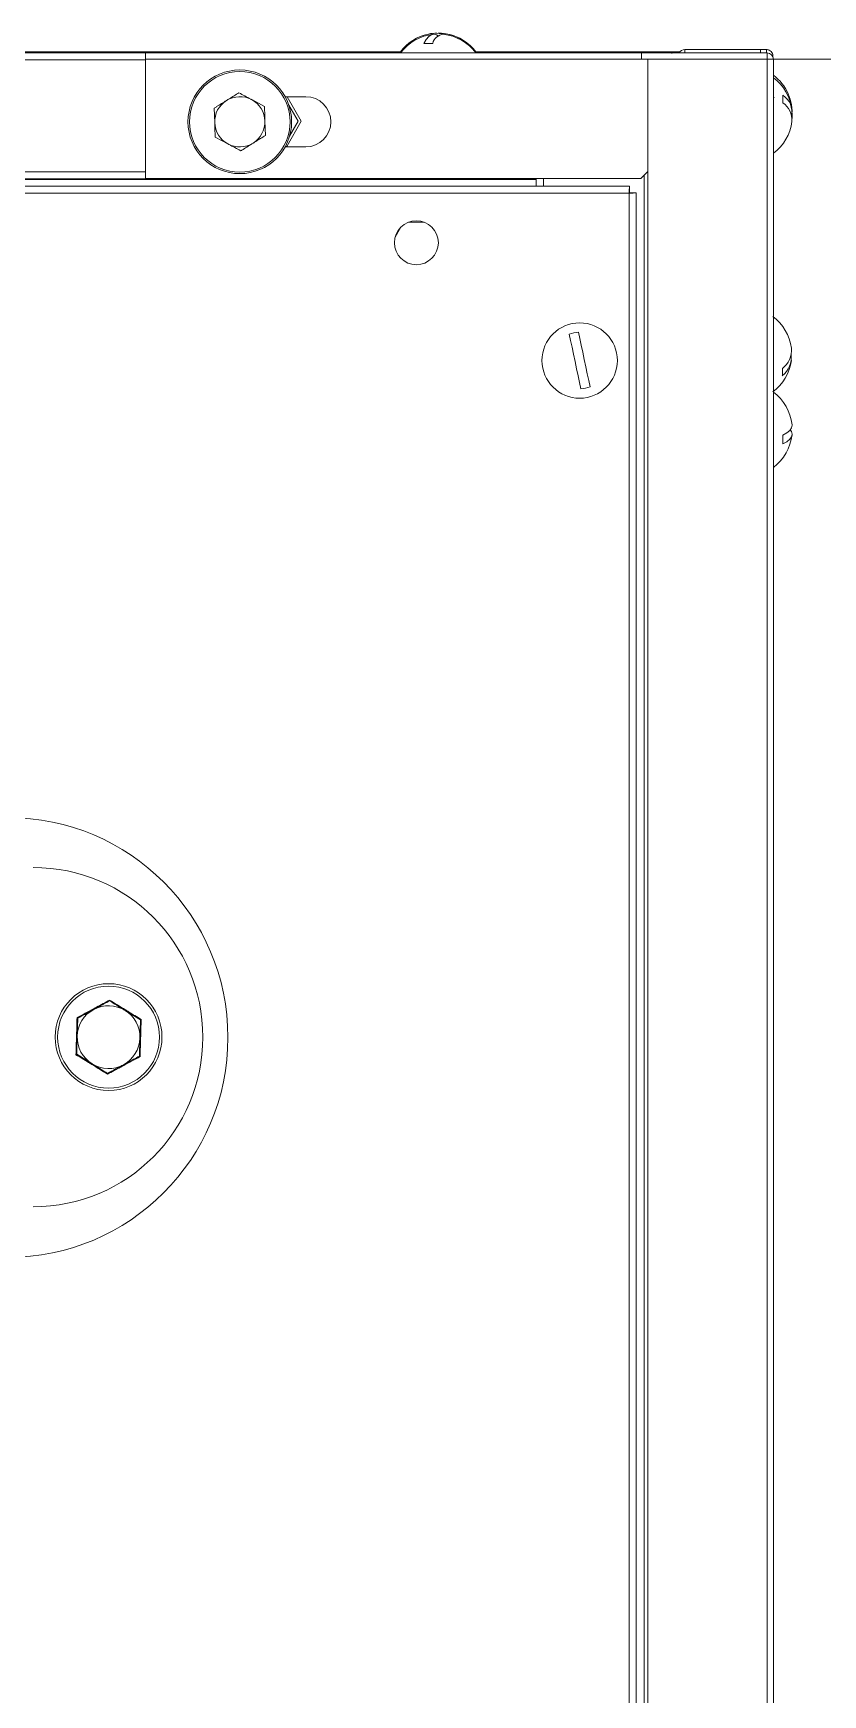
# Model space of a CAD drawing. Header units: millimetres. Extents: x 1650 to 6065, y 324 to 3836.
# Drawn here: x 3317.42 to 3329.99, y 2741.18 to 2767.63 of the extents above; entities that cross this region are included whole.
import ezdxf

# ---------------------------------------------------------------- set-up
doc = ezdxf.new("R2010")
doc.units = ezdxf.units.MM

# ---------------------------------------------------------------- blocks, each defined once
blk = doc.blocks.new('A$C67844AE1')
at = {"color": 1, "linetype": 'Continuous', "lineweight": 0}
for p, q in [((95.405, 127.751), (95.546, 127.751)), ((90.972, 127.601), (74.744, 127.601)), ((90.972, 127.491), (74.854, 127.491)), ((86.279, 127.617), (95.047, 127.617)), ((90.972, 127.601), (90.972, 127.501)), ((98.872, 127.601), (90.972, 127.601)), ((98.872, 127.501), (90.972, 127.501)), ((90.972, 127.5), (90.972, 127.501)), ((90.972, 127.5), (90.972, 125.603)), ((90.972, 127.5), (98.972, 127.5)), ((96.222, 127.617), (99.241, 127.617)), ((98.872, 127.601), (98.872, 127.501)), ((100.869, 127.601), (98.872, 127.601)), ((100.869, 127.501), (98.872, 127.501)), ((98.972, 40.2), (98.972, 127.5)), ((98.972, 127.5), (100.869, 127.5)), ((99.241, 127.617), (99.354, 127.617)), ((99.354, 127.617), (99.354, 127.59)), ((99.354, 127.617), (99.482, 127.617)), ((99.559, 127.653), (99.561, 127.653)), ((99.559, 127.653), (99.559, 127.601)), ((99.561, 127.601), (99.561, 127.653)), ((99.561, 127.653), (100.763, 127.653)), ((100.763, 127.601), (100.763, 127.653)), ((100.763, 127.653), (100.861, 127.653)), ((100.861, 127.653), (100.861, 127.601)), ((100.869, 127.501), (100.869, 127.601)), ((100.869, 127.501), (100.869, 127.5)), ((100.869, 127.5), (100.869, 40.2)), ((100.97, 127.5), (100.869, 127.5)), ((100.962, 127.553), (100.962, 127.541)), ((100.97, 127.502), (100.97, 127.502)), ((100.97, 127.502), (100.97, 127.5)), ((100.97, 127.5), (100.97, 2)), ((92.067, 126.721), (92.075, 126.49)), ((92.867, 126.747), (92.663, 126.856)), ((93.524, 126.903), (93.196, 126.903)), ((93.453, 126.511), (93.227, 126.903)), ((93.404, 126.511), (93.255, 126.769)), ((100.982, 126.893), (100.97, 126.872)), ((101.12, 126.927), (101.12, 126.807)), ((92.882, 126.285), (92.874, 126.516)), ((93.222, 126.111), (93.453, 126.511)), ((93.267, 126.273), (93.404, 126.511)), ((92.082, 126.259), (92.286, 126.15)), ((93.196, 126.103), (93.524, 126.103)), ((93.2, 126.111), (93.222, 126.111)), ((90.972, 125.706), (74.8, 125.706)), ((98.858, 125.603), (98.972, 125.713)), ((98.91, 41.034), (98.91, 125.653)), ((98.911, 125.654), (98.911, 41.033)), ((97.19, 125.596), (74.91, 125.596)), ((74.92, 125.586), (97.19, 125.586)), ((75.028, 125.478), (98.678, 125.478)), ((98.675, 125.368), (75.138, 125.368)), ((90.972, 125.603), (98.858, 125.603)), ((97.19, 125.603), (97.19, 125.596)), ((97.19, 125.596), (97.19, 125.586)), ((97.19, 125.478), (97.19, 125.586)), ((97.31, 125.603), (97.31, 125.478)), ((98.675, 40.199), (98.675, 125.368)), ((98.678, 125.478), (98.678, 125.378)), ((98.678, 125.368), (98.678, 125.378)), ((98.785, 125.371), (98.685, 125.371)), ((98.785, 40.339), (98.785, 125.371)), ((95.409, 124.905), (95.16, 124.905)), ((95.045, 124.834), (94.944, 124.658)), ((95.597, 124.737), (95.578, 124.769)), ((101.112, 122.574), (101.112, 122.459)), ((101.12, 121.515), (101.12, 121.375)), ((89.893, 112.236), (89.885, 111.947)), ((90.893, 112.207), (90.647, 112.358)), ((90.876, 111.63), (90.885, 111.918)), ((89.877, 111.659), (90.122, 111.507))]:
    blk.add_line(p, q, dxfattribs=at)
at = {"color": 1, "lineweight": 20}
blk.add_line((100.97, 127.5), (103, 127.5), dxfattribs=at)
at = {"color": 1, "linetype": 'Continuous', "lineweight": 0, "flags": 128}
for points in [[(95.405, 127.751), (95.442, 127.814), (95.481, 127.86), (95.522, 127.888), (95.564, 127.897), (95.607, 127.888), (95.634, 127.871)], [(101.266, 126.644), (101.266, 126.626), (101.264, 126.574)], [(101.265, 126.571), (101.266, 126.619), (101.266, 126.622)], [(101.266, 126.602), (101.266, 126.584), (101.266, 126.558)], [(97.903, 122.254), (97.882, 122.352), (97.859, 122.459), (97.836, 122.572), (97.811, 122.688), (97.787, 122.804), (97.763, 122.916), (97.741, 123.024), (97.72, 123.122)], [(97.867, 123.153), (97.887, 123.054), (97.91, 122.947), (97.934, 122.835), (97.958, 122.719), (97.982, 122.603), (98.006, 122.49), (98.029, 122.383), (98.05, 122.285)], [(101.12, 121.515), (101.183, 121.551), (101.229, 121.589), (101.257, 121.63), (101.266, 121.672), (101.266, 121.682)], [(101.239, 121.602), (101.257, 121.573), (101.266, 121.531), (101.257, 121.49), (101.229, 121.449), (101.183, 121.411), (101.12, 121.375)]]:
    blk.add_lwpolyline(points, dxfattribs=at)
at = {"color": 1, "linetype": 'Continuous', "lineweight": 0}
for centre, radius in [((92.474, 126.503), 0.825), ((92.474, 126.503), 0.8), ((95.285, 124.578), 0.35), ((97.885, 122.703), 0.6), ((90.385, 111.933), 0.85), ((90.385, 111.933), 0.811)]:
    blk.add_circle(centre, radius, dxfattribs=at)
for centre, radius, start, end in [((95.631, 127.167), 0.75, 101.9338, 143.1301), ((95.634, 127.151), 0.75, 96.1486, 143.1301), ((95.595, 127.339), 0.574, 74.707, 101.9435), ((95.735, 127.702), 0.196, 96.015, 165.4286), ((95.665, 127.318), 0.595, 52.8092, 93.2348), ((95.634, 127.151), 0.75, 36.8699, 83.8514), ((95.631, 127.167), 0.75, 36.8699, 78.0662), ((99.559, 127.553), 0.1, 90, 151.2235), ((100.869, 127.5), 0.101, 0, 90), ((100.869, 127.5), 0.001, 360, 90), ((100.52, 126.644), 0.75, 24.1644, 53.1301), ((100.52, 126.602), 0.75, 7.1745, 53.1301), ((92.474, 126.503), 0.4, 121.8859, 181.8859), ((92.474, 126.503), 0.4, 61.8859, 121.8859), ((92.474, 126.503), 0.4, 1.8859, 61.8859), ((93.524, 126.503), 0.4, 270, 90), ((100.939, 126.658), 0.325, 348.601, 56.1491), ((100.928, 126.53), 0.337, 356.1568, 55.2518), ((100.562, 126.662), 0.704, 353.9269, 24.2108), ((92.474, 126.503), 0.4, 181.8859, 241.8859), ((92.474, 126.503), 0.4, 301.8859, 1.8859), ((100.52, 126.602), 0.75, 306.8699, 352.8255), ((92.474, 126.503), 0.4, 241.8859, 301.8859), ((100.512, 122.803), 0.75, 7.5158, 53.1301), ((97.885, 122.703), 0.45, 92.3044, 111.4925), ((100.89, 122.867), 0.367, 307.1964, 5.3692), ((100.886, 122.752), 0.369, 307.5377, 7.833), ((100.512, 122.803), 0.75, 306.8699, 352.4842), ((97.885, 122.703), 0.45, 272.3044, 291.4925), ((100.52, 121.602), 0.75, 6.1339, 53.1301), ((100.52, 121.602), 0.75, 306.8699, 353.8661), ((88.785, 111.928), 3.5, 270, 90), ((89.185, 111.933), 2.7, 270, 90), ((90.385, 111.933), 0.5, 58.3401, 118.3401), ((90.385, 111.933), 0.5, 118.3401, 178.3401), ((90.385, 111.933), 0.5, 358.3401, 58.3401), ((90.385, 111.933), 0.5, 178.3401, 238.3401), ((90.385, 111.933), 0.5, 298.3401, 358.3401), ((90.385, 111.933), 0.5, 238.3401, 298.3401)]:
    blk.add_arc(centre, radius, start, end, dxfattribs=at)
for points, knots in [([(99.406, 127.601), (99.398, 127.606), (99.382, 127.615), (99.364, 127.616), (99.354, 127.617)], [0, 0, 0, 0, 0.499139, 1, 1, 1, 1]), ([(100.962, 127.553), (100.96, 127.566), (100.957, 127.591), (100.935, 127.625), (100.907, 127.643), (100.882, 127.652), (100.868, 127.653), (100.861, 127.653)], [0, 0, 0, 0, 0.2423707, 0.4895469, 0.74169, 0.8702165, 1, 1, 1, 1]), ([(92.459, 126.965), (92.409, 126.933), (92.344, 126.893), (92.278, 126.852), (92.263, 126.843)], [0, 0, 0, 0, 0.778954, 1, 1, 1, 1]), ([(92.663, 126.856), (92.658, 126.859), (92.589, 126.895), (92.522, 126.931), (92.459, 126.965)], [0, 0, 0, 0, 0.070166, 1, 1, 1, 1]), ([(92.263, 126.843), (92.21, 126.81), (92.143, 126.768), (92.08, 126.729), (92.067, 126.721)], [0, 0, 0, 0, 0.802774, 1, 1, 1, 1]), ([(92.874, 126.516), (92.874, 126.522), (92.871, 126.6), (92.869, 126.676), (92.867, 126.747)], [0, 0, 0, 0, 0.070184, 1, 1, 1, 1]), ([(92.075, 126.49), (92.075, 126.485), (92.077, 126.407), (92.08, 126.33), (92.082, 126.259)], [0, 0, 0, 0, 0.070184, 1, 1, 1, 1]), ([(92.49, 126.042), (92.502, 126.049), (92.566, 126.089), (92.632, 126.13), (92.686, 126.163)], [0, 0, 0, 0, 0.197227, 1, 1, 1, 1]), ([(92.686, 126.163), (92.7, 126.173), (92.767, 126.214), (92.831, 126.254), (92.882, 126.285)], [0, 0, 0, 0, 0.221052, 1, 1, 1, 1]), ([(92.286, 126.15), (92.291, 126.148), (92.36, 126.111), (92.427, 126.075), (92.49, 126.042)], [0, 0, 0, 0, 0.07019, 1, 1, 1, 1]), ([(98.678, 125.478), (98.677, 125.477), (98.677, 125.473), (98.676, 125.448), (98.675, 125.412), (98.675, 125.383), (98.675, 125.368)], [0, 0, 0, 0, 0.2499407, 0.4999675, 0.7499366, 1, 1, 1, 1]), ([(98.675, 125.368), (98.689, 125.369), (98.718, 125.369), (98.754, 125.37), (98.78, 125.371), (98.783, 125.371), (98.785, 125.371)], [0, 0, 0, 0, 0.250013, 0.500022, 0.7500635, 1, 1, 1, 1]), ([(89.882, 112.243), (89.969, 112.289), (90.073, 112.345), (90.247, 112.439), (90.333, 112.485), (90.402, 112.523)], [0, 0, 0, 0, 0.500458, 0.599338, 1, 1, 1, 1]), ([(90.401, 112.51), (90.34, 112.477), (90.256, 112.432), (90.17, 112.385), (90.147, 112.373)], [0, 0, 0, 0, 0.731368, 1, 1, 1, 1]), ([(90.647, 112.358), (90.641, 112.362), (90.558, 112.413), (90.477, 112.463), (90.401, 112.51)], [0, 0, 0, 0, 0.07019, 1, 1, 1, 1]), ([(90.402, 112.523), (90.485, 112.471), (90.585, 112.409), (90.754, 112.305), (90.837, 112.254), (90.904, 112.213)], [0, 0, 0, 0, 0.499819, 0.598842, 1, 1, 1, 1]), ([(89.865, 111.653), (89.868, 111.751), (89.872, 111.868), (89.878, 112.066), (89.88, 112.164), (89.882, 112.243)], [0, 0, 0, 0, 0.499813, 0.59885, 1, 1, 1, 1]), ([(90.147, 112.373), (90.083, 112.338), (89.997, 112.292), (89.915, 112.247), (89.893, 112.236)], [0, 0, 0, 0, 0.742452, 1, 1, 1, 1]), ([(90.885, 111.918), (90.885, 111.925), (90.888, 112.023), (90.89, 112.118), (90.893, 112.207)], [0, 0, 0, 0, 0.070176, 1, 1, 1, 1]), ([(90.904, 112.213), (90.901, 112.115), (90.897, 111.997), (90.892, 111.799), (90.889, 111.702), (90.887, 111.623)], [0, 0, 0, 0, 0.499823, 0.598842, 1, 1, 1, 1]), ([(89.885, 111.947), (89.885, 111.94), (89.882, 111.843), (89.879, 111.748), (89.877, 111.659)], [0, 0, 0, 0, 0.070214, 1, 1, 1, 1]), ([(90.368, 111.343), (90.284, 111.395), (90.184, 111.457), (90.016, 111.56), (89.932, 111.612), (89.865, 111.653)], [0, 0, 0, 0, 0.499819, 0.598842, 1, 1, 1, 1]), ([(90.887, 111.623), (90.801, 111.577), (90.697, 111.521), (90.523, 111.427), (90.437, 111.38), (90.368, 111.343)], [0, 0, 0, 0, 0.499172, 0.598349, 1, 1, 1, 1]), ([(90.622, 111.493), (90.645, 111.505), (90.731, 111.552), (90.815, 111.597), (90.876, 111.63)], [0, 0, 0, 0, 0.268632, 1, 1, 1, 1]), ([(90.122, 111.507), (90.128, 111.504), (90.211, 111.452), (90.292, 111.402), (90.368, 111.356)], [0, 0, 0, 0, 0.07021, 1, 1, 1, 1]), ([(90.368, 111.356), (90.389, 111.367), (90.472, 111.412), (90.558, 111.458), (90.622, 111.493)], [0, 0, 0, 0, 0.257548, 1, 1, 1, 1])]:
    blk.add_open_spline(points, degree=3, knots=knots, dxfattribs=at)

msp = doc.modelspace()

# ---------------------------------------------------------------- block references
msp.add_blockref('A$C67844AE1', (3228.236, 2639.713))

doc.saveas('drawing.dxf')
